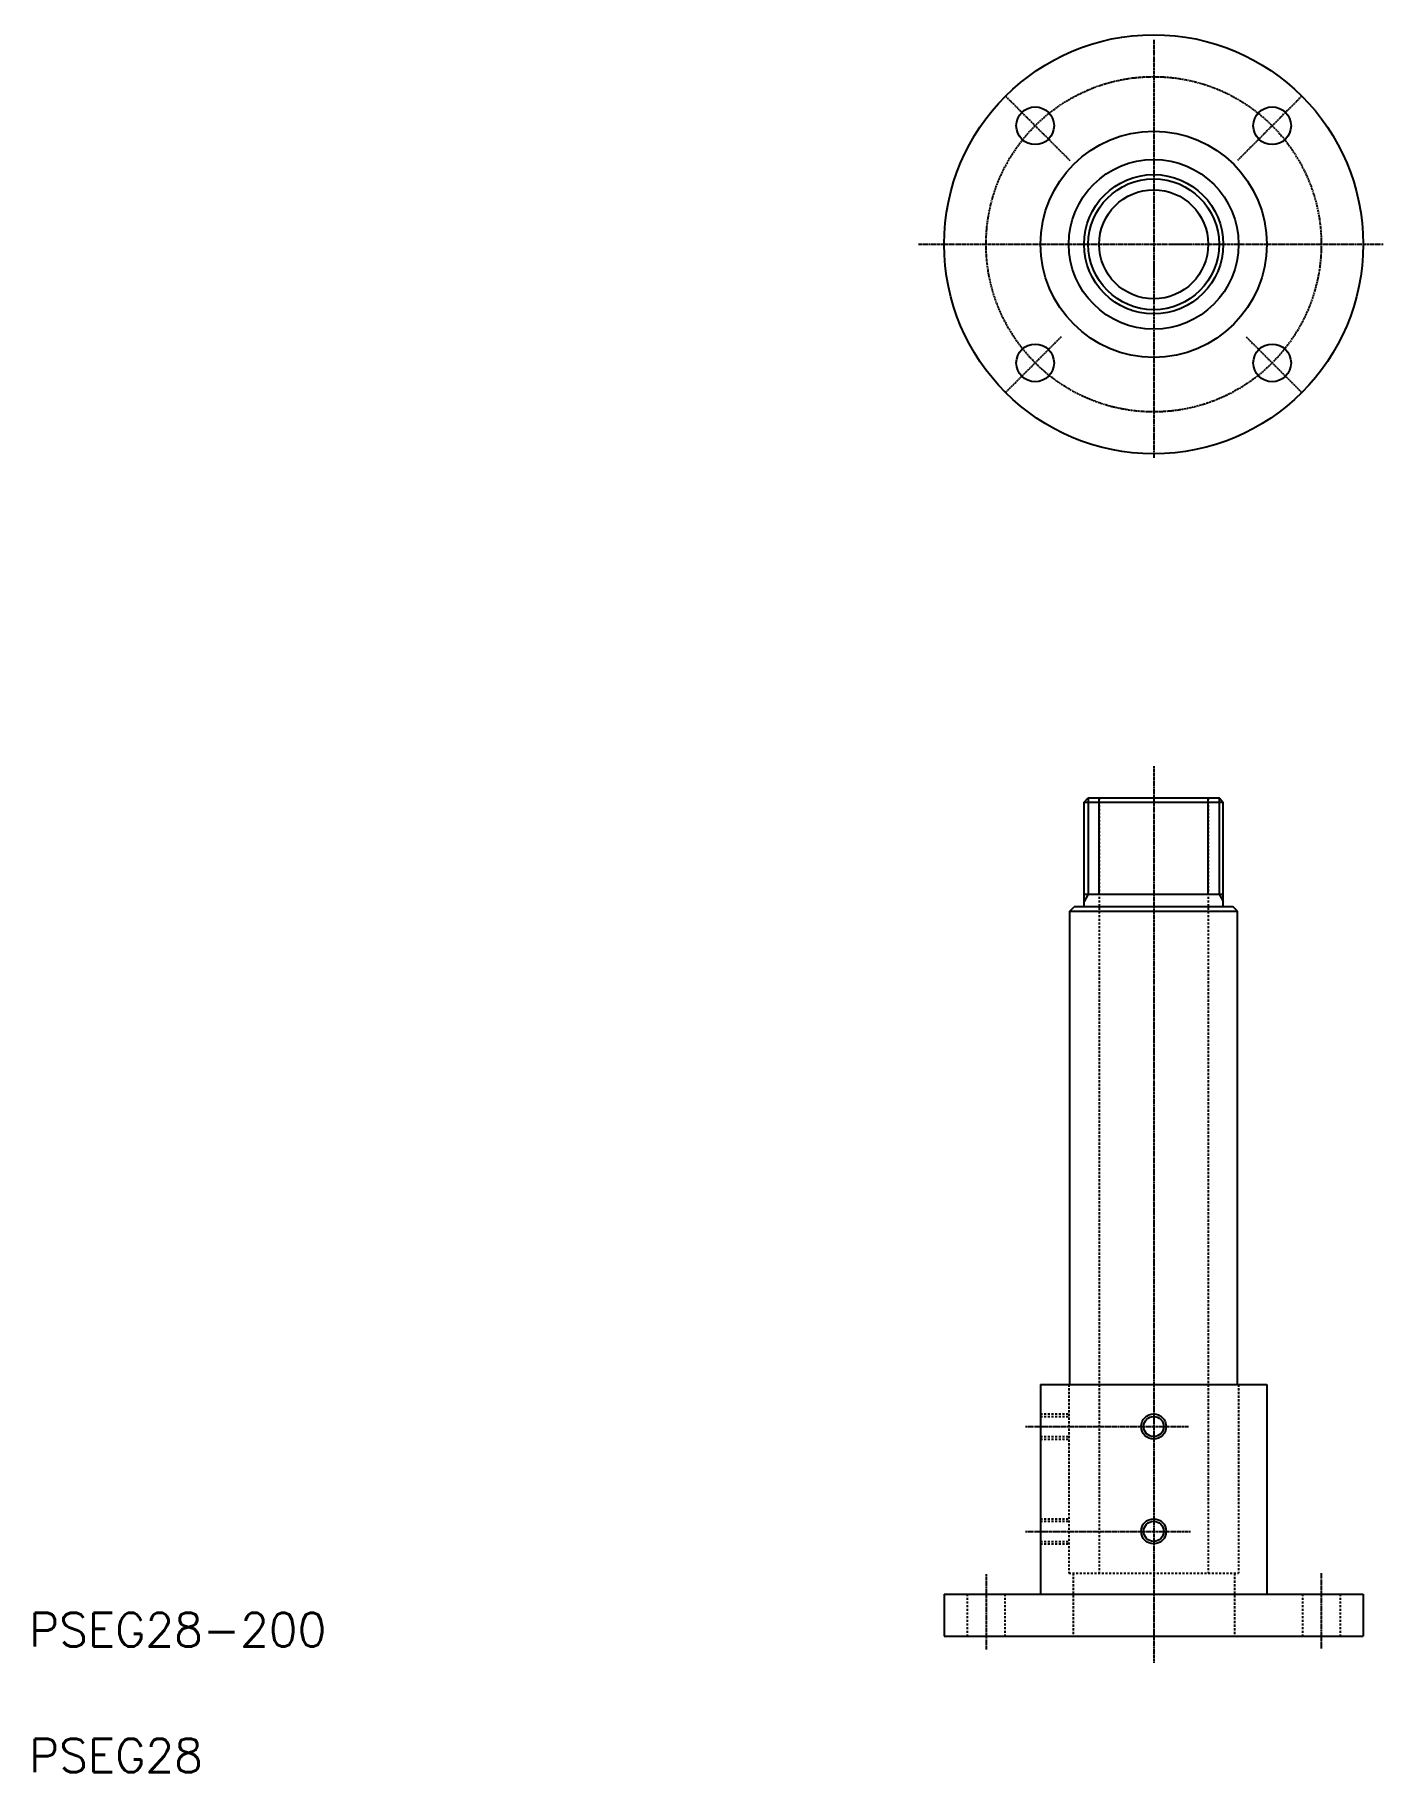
# Model space of a CAD drawing. Extents: x 21 to 343, y 20 to 435.
import ezdxf

# ---------------------------------------------------------------- set-up
doc = ezdxf.new("R2010")
doc.units = 0
doc.header["$LTSCALE"] = 0.25
doc.linetypes.add('CENTER', pattern=[2, 1.25, -0.25, 0.25, -0.25])
doc.linetypes.add('DASHED', pattern=[3.5, 2, -1.5])
doc.layers.get('0').update_dxf_attribs({"linetype": 'CONTINUOUS'})
doc.layers.add('CENTER', color=1, linetype='CENTER')
doc.styles.get("Standard").update_dxf_attribs({"font": 'txt.shx'})

msp = doc.modelspace()

# ---------------------------------------------------------------- linework, layer by layer
for p, q in [((271.8, 251.48), (272.8, 252.48)), ((271.8, 226.48), (271.8, 251.48)), ((271.8, 251.48), (305.05, 251.48)), ((272.8, 252.48), (304.05, 252.48)), ((305.05, 251.48), (304.05, 252.48)), ((305.05, 226.48), (305.05, 251.48)), ((271.8, 229.48), (305.05, 229.48)), ((268.43, 225.48), (308.43, 225.48)), ((261.43, 112.48), (315.43, 112.48)), ((238.43, 62.48), (338.43, 62.48)), ((238.43, 52.48), (338.43, 52.48))]:
    msp.add_line(p, q)
at = {"color": 3}
for p, q in [((272.8, 252.48), (272.8, 229.48)), ((275.4, 229.48), (275.4, 252.48)), ((301.45, 229.48), (301.45, 252.48)), ((304.05, 252.48), (304.05, 229.48)), ((272.8, 229.48), (271.8, 227.75)), ((304.05, 229.48), (305.05, 227.75))]:
    msp.add_line(p, q, dxfattribs=at)
at = {"color": 3, "linetype": 'DASHED'}
for p, q in [((275.43, 252.48), (275.43, 67.48)), ((301.43, 252.48), (301.43, 67.48)), ((268.18, 112.48), (268.18, 67.48)), ((308.68, 112.48), (308.68, 67.48)), ((261.43, 105.48), (268.18, 105.48)), ((261.43, 104.88), (268.18, 104.88)), ((261.43, 100.08), (268.18, 100.08)), ((261.43, 99.48), (268.18, 99.48)), ((261.43, 80.48), (268.18, 80.48)), ((261.43, 79.88), (268.18, 79.88)), ((261.43, 75.08), (268.18, 75.08)), ((261.43, 74.48), (268.18, 74.48)), ((268.18, 67.48), (308.68, 67.48)), ((269.18, 67.48), (269.18, 52.48)), ((307.68, 67.48), (307.68, 52.48)), ((243.93, 62.48), (243.93, 52.48)), ((252.93, 62.48), (252.93, 52.48)), ((323.93, 62.48), (323.93, 52.48)), ((332.93, 62.48), (332.93, 52.48))]:
    msp.add_line(p, q, dxfattribs=at)
at = {"color": 7, "linetype": 'CONTINUOUS'}
for p, q in [((268.43, 225.48), (269.43, 226.48)), ((268.43, 112.48), (268.43, 225.48)), ((307.43, 226.48), (269.43, 226.48)), ((308.43, 225.48), (307.43, 226.48)), ((308.43, 112.48), (308.43, 225.48)), ((261.43, 112.48), (261.43, 62.48)), ((315.43, 112.48), (315.43, 62.48)), ((238.43, 62.48), (238.43, 52.48)), ((338.43, 62.48), (338.43, 52.48))]:
    msp.add_line(p, q, dxfattribs=at)
for centre, radius in [((288.43, 384.56), 50), ((260.14, 412.84), 4.5), ((316.71, 412.84), 4.5), ((288.43, 384.56), 27), ((288.43, 384.56), 20.25), ((288.43, 384.56), 16.62), ((288.43, 384.56), 13.02), ((260.14, 356.27), 4.5), ((316.71, 356.27), 4.5), ((288.43, 102.48), 2.4), ((288.43, 77.48), 2.4)]:
    msp.add_circle(centre, radius)
at = {"color": 3}
for centre, radius in [((288.43, 384.56), 15.62), ((288.43, 102.48), 3), ((288.43, 77.48), 3)]:
    msp.add_circle(centre, radius, dxfattribs=at)
at = {"layer": 'CENTER', "color": 1, "linetype": 'CENTER'}
for p, q in [((288.43, 433.32), (288.43, 333.55)), ((253.07, 419.91), (268.5, 404.48)), ((323.78, 419.91), (308.35, 404.48)), ((232.28, 384.56), (343.22, 384.56)), ((292.43, 384.56), (296.43, 384.56)), ((288.43, 380.56), (288.43, 376.56)), ((266.32, 362.45), (253.07, 349.2)), ((310.53, 362.45), (323.78, 349.2)), ((288.43, 260.05), (288.43, 46.12)), ((257.87, 102.48), (296.78, 102.48)), ((257.87, 77.48), (297.23, 77.48)), ((248.43, 67.26), (248.43, 49.3)), ((328.43, 67.49), (328.43, 49.53))]:
    msp.add_line(p, q, dxfattribs=at)
msp.add_circle((288.43, 384.56), 40, dxfattribs=at)

# ---------------------------------------------------------------- texts
for s, p in [('PSEG28-200', (20, 50)), ('PSEG28', (20, 20))]:
    msp.add_text(s, height=8).set_placement(p)

doc.saveas('drawing.dxf')
